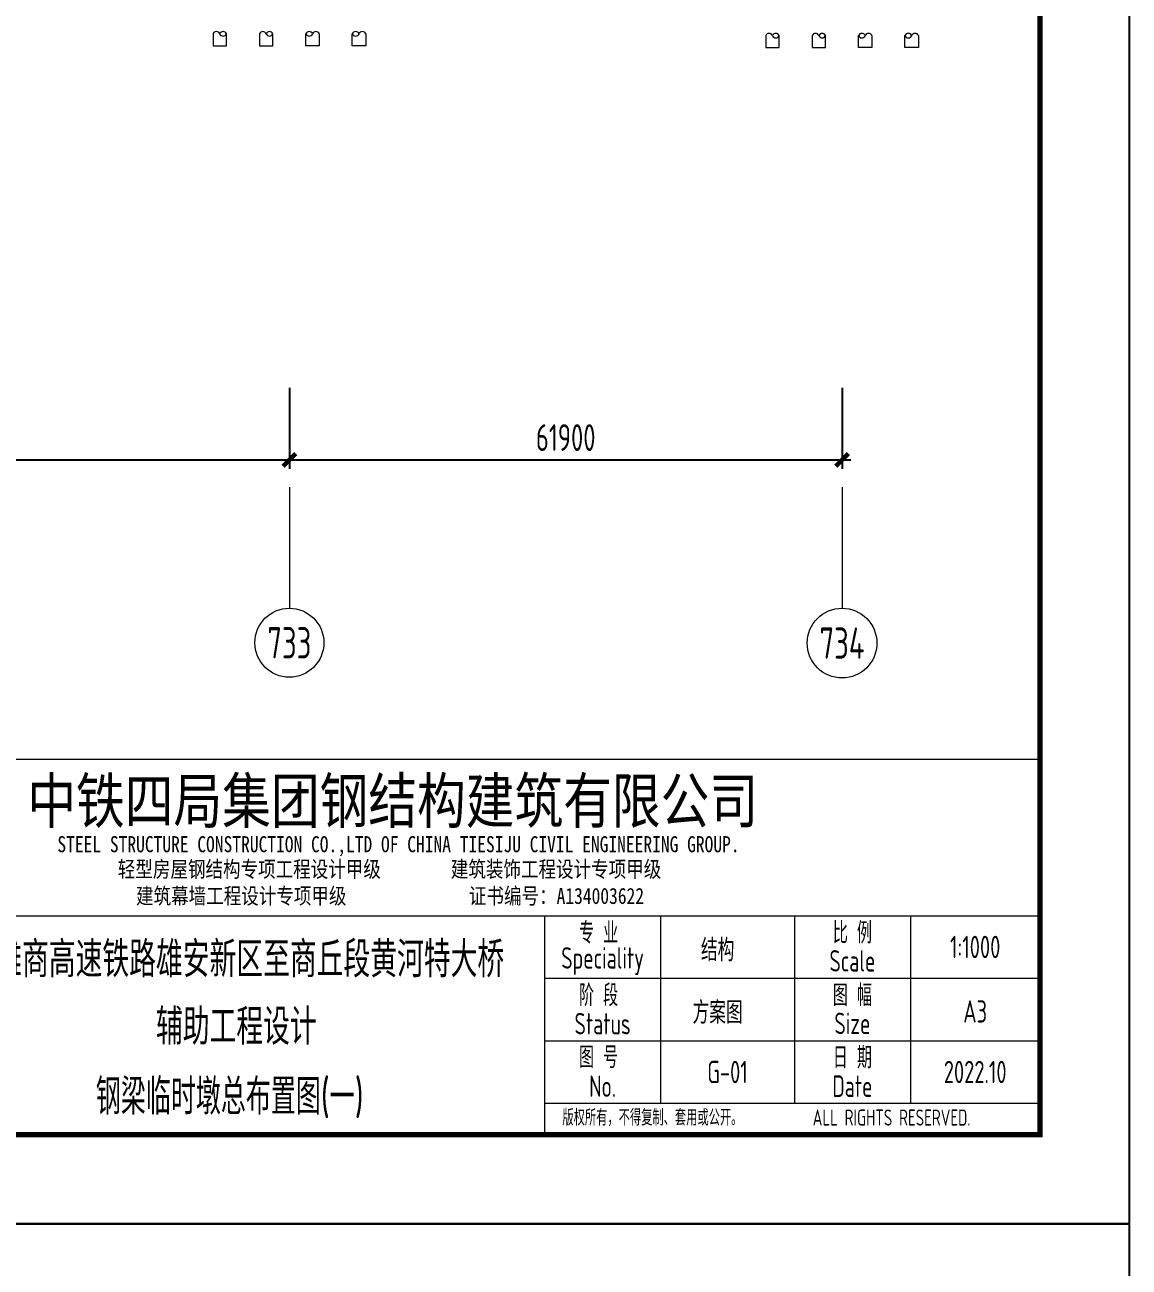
# Model space of a CAD drawing. Extents: x -2876908 to 633791, y -1383861 to 872234.
# Drawn here: x -33448 to 90238, y 570384 to 709472 of the extents above; entities that cross this region are included whole.
import ezdxf
from ezdxf.enums import TextEntityAlignment as Align

# ---------------------------------------------------------------- set-up
doc = ezdxf.new("R2010")
doc.units = 0
doc.header["$LTSCALE"] = 5
doc.header["$MEASUREMENT"] = 0
doc.layers.get('0').update_dxf_attribs({"linetype": 'CONTINUOUS', "lineweight": 25})
doc.layers.get('DEFPOINTS').update_dxf_attribs({"color": 35, "linetype": 'CONTINUOUS', "lineweight": 13})
for name, color, linetype, lineweight in [('1粗实线', 1, 'CONTINUOUS', 30), ('5标注', 3, 'CONTINUOUS', 15), ('6文本', 7, 'CONTINUOUS', 15), ('7边界线', 8, 'CONTINUOUS', 15), ('DIM', 3, 'CONTINUOUS', 0), ('HFZT', 5, 'CONTINUOUS', 15)]:
    doc.layers.add(name, color=color, linetype=linetype, lineweight=lineweight)
doc.layers.add('XI', color=7, linetype='CONTINUOUS')
doc.styles.add('TSSD_Dimension', font='tssdeng.shx', dxfattribs={"width": 0.7, "bigfont": 'hztxt.shx'})
doc.styles.add('TSSD_NORM', font='tssdeng.shx', dxfattribs={"width": 0.7, "bigfont": 'hztxt.shx'})
doc.styles.add('图框-仿宋', font='tssdeng.shx', dxfattribs={"bigfont": 'hztxt.shx'})
doc.styles.add('图框-黑体', font='simhei.ttf', dxfattribs={"width": 0.9})
doc.styles.add('桥梁', font='tssdeng.shx', dxfattribs={"width": 0.75, "bigfont": 'hztxt.shx'})
doc.dimstyles.new('TSSD_100_100', dxfattribs={"dimtxt": 300, "dimasz": 100, "dimexe": 100, "dimexo": 250, "dimgap": 100, "dimtad": 1, "dimdec": 0, "dimzin": 0, "dimdsep": 46, "dimtxsty": 'TSSD_Dimension', "dimblk": 'ARCHTICK', "dimblk1": 'ARCHTICK', "dimblk2": 'ARCHTICK', "dimcen": 0, "dimdle": 100, "dimclrt": 7, "dimadec": 0, "dimazin": 0, "dimtfac": 1, "dimtdec": 0, "dimtix": 1, "dimtmove": 2, "dimatfit": 3, "dimfxl": 1, "dimtolj": 1, "dimtzin": 0, "dimarcsym": 0})

# ---------------------------------------------------------------- blocks, each defined once
blk = doc.blocks.new('图框')
blk.add_line((81210, -10000), (-1573790, -10000))
at = {"color": 7, "linetype": 'Continuous'}
blk.add_lwpolyline([(-1598790, -10000), (-1598790, 287000), (81210, 287000), (81210, -10000), (-1598790, -10000)], dxfattribs=at)
at = {"layer": '1粗实线', "color": 7, "linetype": 'Continuous', "const_width": 600}
blk.add_lwpolyline([(-1573790, 0), (-1573790, 277000), (71210, 277000), (71210, 0), (-1573790, 0)], dxfattribs=at)
at = {"layer": 'HFZT'}
for p, q in [((71210, 42000), (-90790, 42000)), ((71210, 0), (71210, 42000)), ((-90790, 24500), (71210, 24500)), ((15734, 24500), (15734, 0)), ((15902, 24500), (71210, 24500)), ((28734, 24500), (28734, 3500)), ((43714, 24500), (43714, 3500)), ((56714, 24500), (56714, 3500)), ((15734, 17500), (71210, 17500)), ((15734, 10500), (71210, 10500)), ((15734, 3500), (71210, 3500)), ((-90790, 0), (71210, 0))]:
    blk.add_line(p, q, dxfattribs=at)
at = {"layer": 'HFZT', "style": '图框-仿宋', "width": 0.7}
for s, p in [('专 业', (21785, 22704)), ('比 例', (50214, 22704)), ('Speciality', (22234, 19413)), ('Scale', (50214, 19446)), ('阶 段', (21785, 15704)), ('图 幅', (50214, 15704)), ('Status', (22234, 12413)), ('Size', (50214, 12446)), ('图 号', (21785, 8704)), ('日 期', (50214, 8704)), ('No.', (22234, 5413)), ('Date', (50214, 5413))]:
    blk.add_text(s, height=2400, dxfattribs=at).set_placement(p, align=Align.MIDDLE)
at = {"layer": 'HFZT', "color": 2, "style": '桥梁', "width": 0.75}
for s, p in [('京雄商高速铁路雄安新区至商丘段黄河特大桥', (-18790, 17601)), ('辅助工程设计', (-18790, 10055))]:
    blk.add_text(s, height=4000, dxfattribs=at).set_placement(p, align=Align.CENTER)
at = {"layer": 'HFZT', "color": 2}
for s, style, width, p in [('结构', '桥梁', 0.75, (35119, 20781)), ('方案图', '桥梁', 0.75, (35119, 13781)), ('A3', '图框-仿宋', 0.7, (63962, 13781))]:
    blk.add_text(s, height=2500, dxfattribs=dict(at, style=style, width=width)).set_placement(p, align=Align.MIDDLE)
at = {"layer": 'HFZT', "style": '图框-仿宋', "width": 0.7}
for s, p in [('版权所有，不得复制、套用或公开。', (17734, 1000)), ('ALL RIGHTS RESERVED.', (45765, 1000))]:
    blk.add_text(s, height=1800, dxfattribs=at).set_placement(p)
at = {"layer": 'HFZT', "color": 2, "style": 'TSSD_NORM', "width": 0.7}
for tag, height, p in [('比例尺', 2500, (63962, 21000)), ('日期', 2500, (63962, 7000)), ('图号', 2500, (36224, 7000)), ('图名', 4000, (-19528, 4250))]:
    blk.add_attdef(tag, text='', height=height, dxfattribs=at).set_placement(p, align=Align.MIDDLE)
at = {"layer": 'XI', "color": 5, "style": '图框-黑体', "width": 0.8}
for s, height, p in [('中铁四局集团钢结构建筑有限公司', 5000, (-1279, 34872)), ('STEEL STRUCTURE CONSTRUCTION CO.,LTD OF CHINA TIESIJU CIVIL ENGINEERING GROUP.', 1800, (-628, 31604)), ('轻型房屋钢结构专项工程设计甲级        建筑装饰工程设计专项甲级 ', 1800, (-1140, 28814)), ('建筑幕墙工程设计专项甲级              证书编号：A134003622', 1800, (-1573, 25814))]:
    blk.add_text(s, height=height, dxfattribs=at).set_placement(p, align=Align.CENTER)
blk = doc.blocks.new('立面图')
at = {"layer": '7边界线'}
for points in [[(636323, -57813), (636323, -59162), (637823, -59162), (637823, -57813)], [(641523, -57813), (641523, -59162), (643023, -59162), (643023, -57813)], [(648223, -57813), (648223, -59162), (646723, -59162), (646723, -57813)], [(653423, -57813), (653423, -59162), (651923, -59162), (651923, -57813)], [(698223, -58013), (698223, -59362), (699723, -59362), (699723, -58013)], [(703423, -58013), (703423, -59362), (704923, -59362), (704923, -58013)], [(710123, -58013), (710123, -59362), (708623, -59362), (708623, -58013)], [(715323, -58013), (715323, -59362), (713823, -59362), (713823, -58013)]]:
    blk.add_lwpolyline(points, dxfattribs=at)
for centre, start, end in [((636698, -57966), 22.18456, 157.81544), ((637448, -57966), 22.18456, 157.81544), ((637448, -57660), 202.18456, 337.81544), ((641898, -57966), 22.18456, 157.81544), ((642648, -57966), 22.18456, 157.81544), ((642648, -57660), 202.18456, 337.81544), ((647098, -57966), 22.18456, 157.81544), ((647098, -57660), 202.18456, 337.81544), ((647848, -57966), 22.18456, 157.81544), ((652298, -57966), 22.18456, 157.81544), ((652298, -57660), 202.18456, 337.81544), ((653048, -57966), 22.18456, 157.81544), ((698598, -58166), 22.18456, 157.81544), ((699348, -58166), 22.18456, 157.81544), ((699348, -57860), 202.18456, 337.81544), ((703798, -58166), 22.18456, 157.81544), ((704548, -58166), 22.18456, 157.81544), ((704548, -57860), 202.18456, 337.81544), ((708998, -58166), 22.18456, 157.81544), ((708998, -57860), 202.18456, 337.81544), ((709748, -58166), 22.18456, 157.81544), ((714198, -58166), 22.18456, 157.81544), ((714198, -57860), 202.18456, 337.81544), ((714948, -58166), 22.18456, 157.81544)]:
    blk.add_arc(centre, 405, start, end, dxfattribs=at)
blk = doc.blocks.new('_ArchTick')
at = {"color": 0, "linetype": 'ByBlock', "const_width": 0.5}
blk.add_lwpolyline([(-0.71, -0.71), (0.71, 0.71)], dxfattribs=at)
blk = doc.blocks.new('*D51')
at = {"layer": 'DEFPOINTS', "color": 0, "transparency": 16777216}
for p in [(-83821, 671319), (-3821, 671319), (-3821, 660761)]:
    blk.add_point(p, dxfattribs=at)
at = {"layer": 'DIM', "color": 0, "linetype": 'ByBlock', "lineweight": -2, "transparency": 16777216}
blk.add_line((-83821, 668819), (-83821, 659761), dxfattribs=at)
at = {"layer": 'DIM', "color": 0, "lineweight": -2, "transparency": 16777216}
for p, q in [((-3821, 668819), (-3821, 659761)), ((-84821, 660761), (-2821, 660761))]:
    blk.add_line(p, q, dxfattribs=at)
at = {"layer": 'DIM', "color": 0, "lineweight": -2, "transparency": 16777216, "xscale": 1000, "yscale": 1000, "zscale": 1000, "rotation": 180}
blk.add_blockref('_ArchTick', (-83821, 660761), dxfattribs=at)
at = {"layer": 'DIM', "color": 0, "lineweight": -2, "transparency": 16777216, "xscale": 1000, "yscale": 1000, "zscale": 1000}
blk.add_blockref('_ArchTick', (-3821, 660761), dxfattribs=at)
at = {"layer": 'DIM', "color": 7, "transparency": 16777216, "insert": (-43821, 663261), "char_height": 3000, "attachment_point": 5, "style": 'TSSD_Dimension'}
blk.add_mtext('\\A1;80000', dxfattribs=at)
blk = doc.blocks.new('*D52')
at = {"layer": 'DEFPOINTS', "color": 0, "transparency": 16777216}
for p in [(-3821, 671319), (58079, 671319), (58079, 660761)]:
    blk.add_point(p, dxfattribs=at)
at = {"layer": 'DIM', "color": 0, "linetype": 'ByBlock', "lineweight": -2, "transparency": 16777216}
blk.add_line((-3821, 668819), (-3821, 659761), dxfattribs=at)
at = {"layer": 'DIM', "color": 0, "lineweight": -2, "transparency": 16777216}
for p, q in [((58079, 668819), (58079, 659761)), ((-4821, 660761), (59079, 660761))]:
    blk.add_line(p, q, dxfattribs=at)
at = {"layer": 'DIM', "color": 0, "lineweight": -2, "transparency": 16777216, "xscale": 1000, "yscale": 1000, "zscale": 1000, "rotation": 180}
blk.add_blockref('_ArchTick', (-3821, 660761), dxfattribs=at)
at = {"layer": 'DIM', "color": 0, "lineweight": -2, "transparency": 16777216, "xscale": 1000, "yscale": 1000, "zscale": 1000}
blk.add_blockref('_ArchTick', (58079, 660761), dxfattribs=at)
at = {"layer": 'DIM', "color": 7, "transparency": 16777216, "insert": (27129, 663261), "char_height": 3000, "attachment_point": 5, "style": 'TSSD_Dimension'}
blk.add_mtext('\\A1;61900', dxfattribs=at)
blk = doc.blocks.new('f32r')
for centre, radius in [((1499330, -14033), 3863), ((1561230, -14076), 3905)]:
    blk.add_circle(centre, radius)
at = {"layer": '5标注'}
for p, q in [((1499330, 3400), (1499330, -10170)), ((1561230, 3400), (1561230, -10170))]:
    blk.add_line(p, q, dxfattribs=at)
at = {"layer": '6文本', "style": 'TSSD_NORM', "width": 0.7}
for s, p in [('733', (1499330, -14040)), ('734', (1561230, -14076))]:
    blk.add_text(s, height=3500, dxfattribs=at).set_placement(p, align=Align.MIDDLE_CENTER)

msp = doc.modelspace()

# ---------------------------------------------------------------- block references
msp.add_blockref('图框', (9028.284, 585233.761)).add_auto_attribs({'图名': '钢梁临时墩总布置图(一)', '图号': 'G-01', '比例尺': '1:1000', '日期': '2022.10'})
msp.add_blockref('图框', (9028.284, 288233.761))
at = {"layer": '5标注'}
msp.add_blockref('立面图', (-648694.383, 766279.851), dxfattribs=at)
at = {"layer": 'DIM'}
msp.add_blockref('f32r', (-1503151.02, 654328.653), dxfattribs=at)

# ---------------------------------------------------------------- dimensions: what is measured, and where the dimension line sits
for base, p1, p2, picture, middle in [((-3821.106, 660761.367), (-83821.088, 671319.493), (-3821.106, 671319.493), '*D51', (-43821.097, 663261.367)), ((58078.894, 660761.367), (-3821.106, 671319.493), (58078.894, 671319.493), '*D52', (27128.894, 663261.367))]:
    dim = msp.add_linear_dim(base=base, p1=p1, p2=p2, dimstyle='TSSD_100_100', override={"dimtxt": 3000, "dimasz": 1000, "dimexe": 1000, "dimexo": 2500, "dimgap": 1000, "dimdle": 1000}, dxfattribs=at)
    dim.commit()
    dim.dimension.update_dxf_attribs({"geometry": picture, "text_midpoint": middle})

doc.saveas('drawing.dxf')
